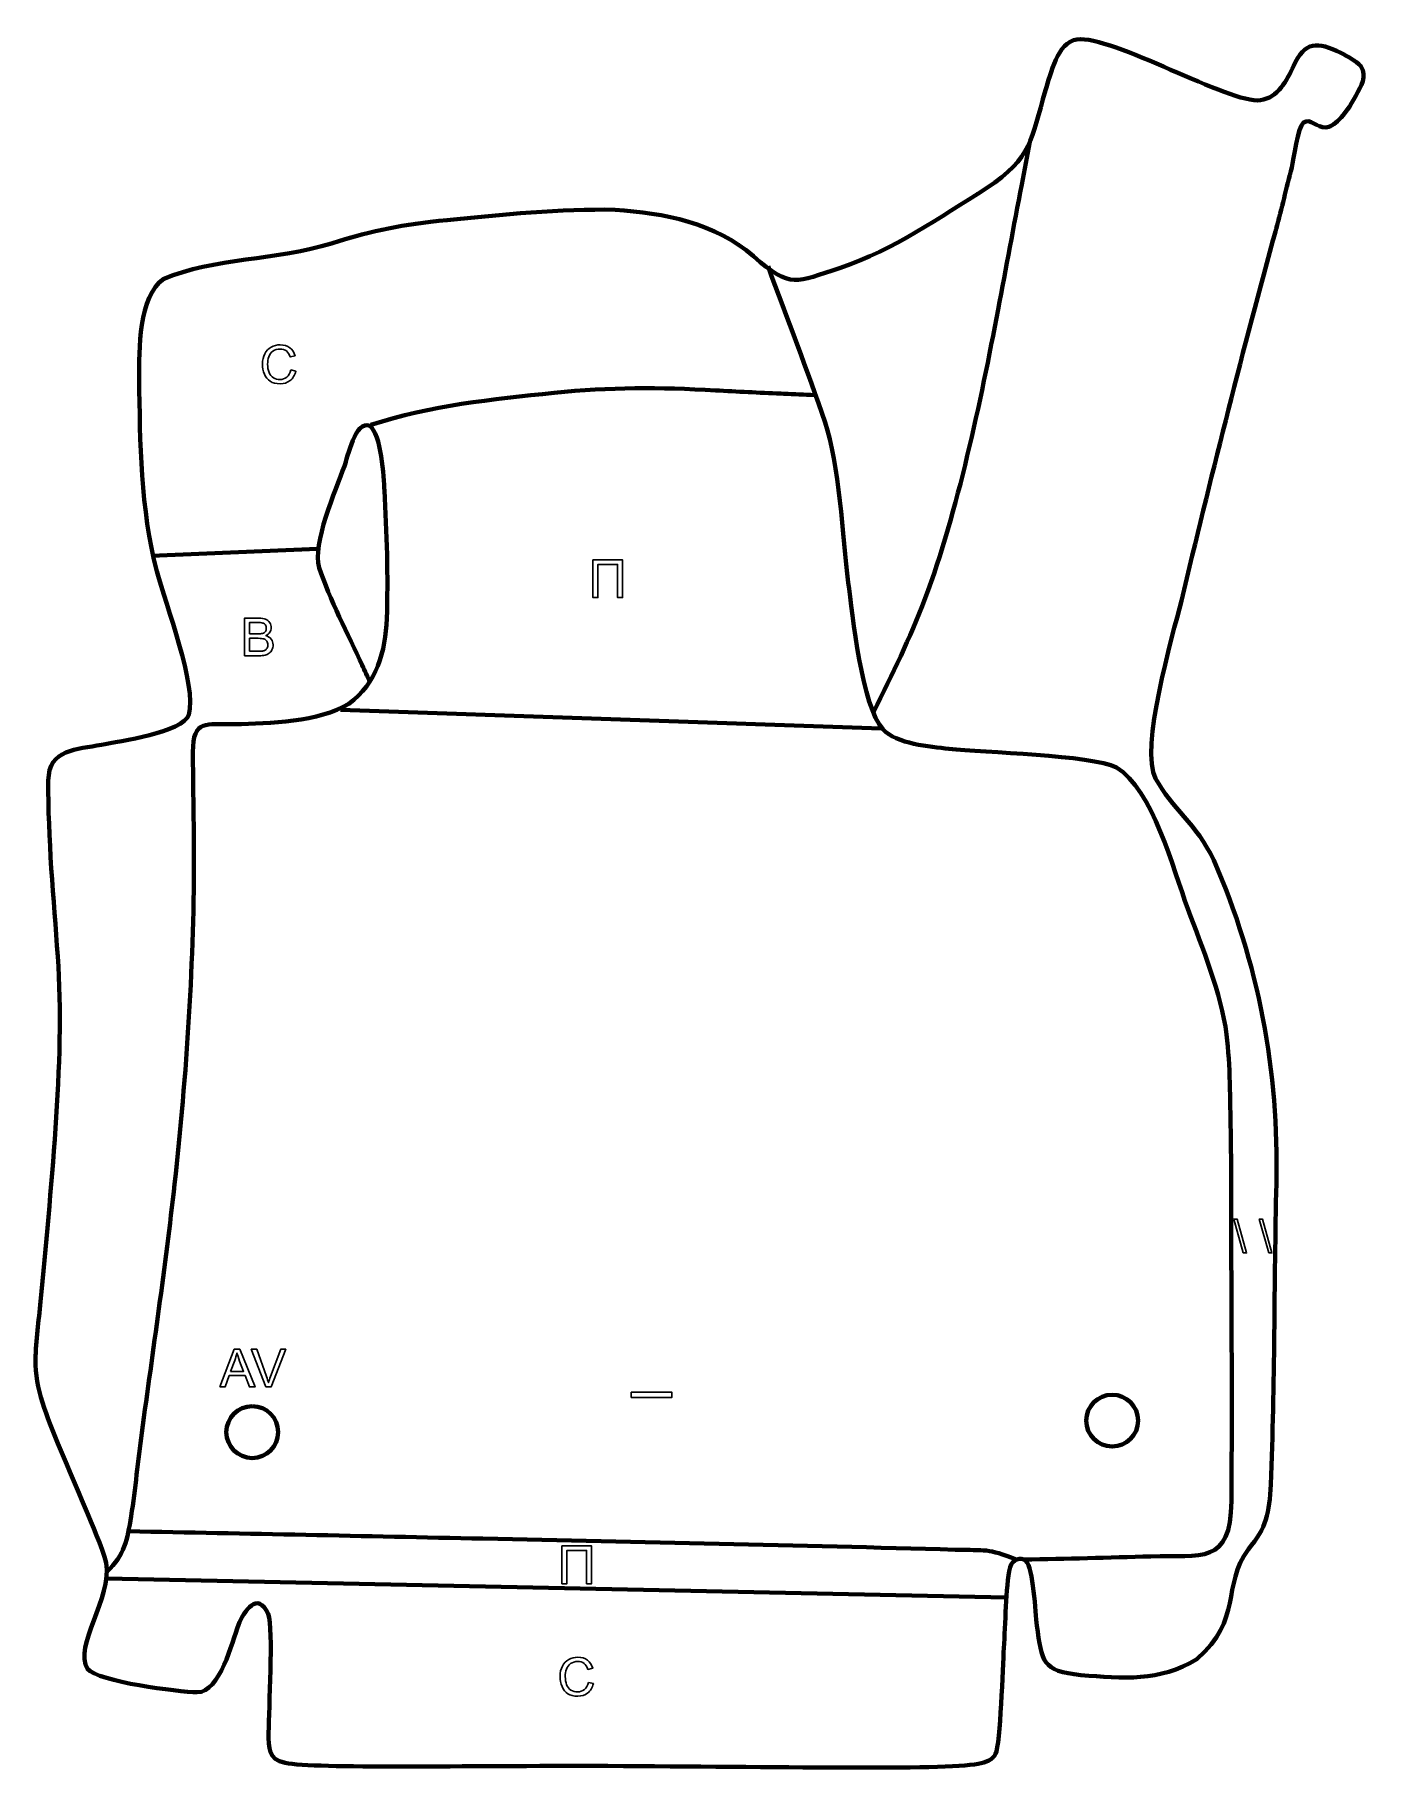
# Model space of a CAD drawing. Header units: millimetres. Extents: x 986 to 1628, y 34 to 872.
import ezdxf

# ---------------------------------------------------------------- set-up
doc = ezdxf.new("R2010")
doc.units = ezdxf.units.MM
doc.header["$MEASUREMENT"] = 0
doc.layers.add('layer 2', color=7, linetype='Continuous')
doc.layers.add('layer 3', color=7, linetype='Continuous')

msp = doc.modelspace()

# ---------------------------------------------------------------- linework, layer by layer
at = {"layer": 'layer 2', "color": 142, "lineweight": 200}
for centre in [(1090.6078, 197.5812), (1505.3421, 203.1373)]:
    msp.add_ellipse(centre, major_axis=(0, 12.5), ratio=1, dxfattribs=at)
at = {"layer": 'layer 2', "color": 142, "lineweight": 158}
for points, knots in [([(1390.2337, 544.8831), (1399.642, 563.9477), (1407.5116, 579.8003), (1415.1023, 599.839), (1415.1023, 599.839), (1430.894, 641.6316), (1441.9246, 695.1423), (1450.3437, 739.1391), (1450.3437, 739.1391), (1454.1897, 759.2376), (1457.8786, 779.3658), (1461.7023, 799.4687), (1461.7023, 799.4687), (1463.0128, 806.3262), (1464.3233, 813.1838), (1465.6338, 820.0414)], [0, 0, 0, 0, 0.2, 0.2, 0.2, 0.2, 0.4, 0.4, 0.4, 0.4, 0.6, 0.6, 0.6, 0.6, 1, 1, 1, 1]), ([(1339.3851, 760.019), (1348.4254, 734.969), (1358.4455, 709.8002), (1366.9158, 684.626), (1366.9158, 684.626), (1373.5375, 664.9461), (1375.4455, 629.4867), (1378.0724, 607.5489), (1378.0724, 607.5489), (1379.9139, 592.171), (1384.8504, 547.3782), (1394.728, 536.68), (1394.728, 536.68), (1401.3143, 529.5467), (1417.3983, 528.3096), (1426.6214, 527.2551), (1426.6214, 527.2551), (1443.1424, 525.3662), (1495.2879, 524.3669), (1507.3621, 518.1906), (1507.3621, 518.1906), (1524.9963, 507.9067), (1534.7171, 469.118), (1541.8298, 450.0778), (1541.8298, 450.0778), (1548.9531, 431.0096), (1557.7682, 409.6387), (1560.54, 389.4043), (1560.54, 389.4043), (1562.2934, 374.24), (1562.2417, 357.998), (1562.4987, 342.69), (1562.4987, 342.69), (1562.9083, 319.6449), (1562.7207, 296.5864), (1562.8247, 273.5378), (1562.8247, 273.5378), (1563.0137, 237.0879), (1563.1243, 200.6448), (1562.8281, 164.1949), (1562.8281, 164.1949), (1562.5655, 133.287), (1548.4024, 138.3876), (1524.0231, 137.6238), (1524.0231, 137.6238), (1503.6313, 136.985), (1483.2443, 136.517), (1462.8482, 136.062)], [0, 0, 0, 0, 0.07692308, 0.07692308, 0.07692308, 0.07692308, 0.15384615, 0.15384615, 0.15384615, 0.15384615, 0.23076923, 0.23076923, 0.23076923, 0.23076923, 0.30769231, 0.30769231, 0.30769231, 0.30769231, 0.38461538, 0.38461538, 0.38461538, 0.38461538, 0.46153846, 0.46153846, 0.46153846, 0.46153846, 0.53846154, 0.53846154, 0.53846154, 0.53846154, 0.61538462, 0.61538462, 0.61538462, 0.61538462, 0.69230769, 0.69230769, 0.69230769, 0.69230769, 0.76923077, 0.76923077, 0.76923077, 0.76923077, 0.84615385, 0.84615385, 0.84615385, 0.84615385, 1, 1, 1, 1]), ([(1147.8029, 683.5183), (1176.8864, 692.9109), (1206.0164, 695.842), (1236.2247, 698.9738), (1236.2247, 698.9738), (1263.2771, 701.7791), (1286.9435, 701.6929), (1314.033, 700.1363), (1314.033, 700.1363), (1324.521, 699.5233), (1334.9779, 699.061), (1345.4729, 698.6163), (1345.4729, 698.6163), (1345.4729, 698.6163), (1346.9764, 698.5526), (1346.9764, 698.5526), (1346.9764, 698.5526), (1351.9466, 698.3432), (1356.9169, 698.1337), (1361.8872, 697.9243)], [0, 0, 0, 0, 0.16666667, 0.16666667, 0.16666667, 0.16666667, 0.33333333, 0.33333333, 0.33333333, 0.33333333, 0.5, 0.5, 0.5, 0.5, 0.66666667, 0.66666667, 0.66666667, 0.66666667, 1, 1, 1, 1]), ([(1020.5374, 130.1789), (1029.1837, 138.6874), (1030.3172, 145.3263), (1032.1935, 157.0982), (1032.1935, 157.0982), (1034.2645, 170.0922), (1035.5043, 183.9595), (1037.3121, 197.1725), (1037.3121, 197.1725), (1042.7873, 237.1902), (1048.645, 277.116), (1053.162, 317.2613), (1053.162, 317.2613), (1058.951, 369.4346), (1062.7217, 426.3837), (1062.4707, 479.0206), (1062.4707, 479.0206), (1062.4385, 494.5873), (1062.0076, 510.1997), (1061.9822, 525.6957), (1061.9822, 525.6957), (1061.9563, 541.4674), (1068.2737, 538.9362), (1082.2004, 539.1287), (1082.2004, 539.1287), (1098.7877, 539.3579), (1122.8389, 540.2111), (1137.1838, 548.9796), (1137.1838, 548.9796), (1150.6973, 558.9658), (1154.9111, 574.047), (1155.4908, 590.1163), (1155.4908, 590.1163), (1156.2004, 609.7846), (1155.4499, 632.1045), (1154.3732, 651.8555), (1154.3732, 651.8555), (1153.9722, 657.9781), (1152.8565, 679.4237), (1147.2595, 682.9866), (1147.2595, 682.9866), (1140.5164, 686.2368), (1136.4529, 667.6568), (1135.0765, 663.6419), (1135.0765, 663.6419), (1130.8881, 651.973), (1119.3486, 626.1424), (1122.9248, 614.5958), (1122.9248, 614.5958), (1127.7172, 599.6731), (1136.9782, 582.2189), (1143.6244, 567.5534), (1143.6244, 567.5534), (1144.8809, 564.7808), (1146.1369, 562.008), (1147.393, 559.2353)], [0, 0, 0, 0, 0.06666667, 0.06666667, 0.06666667, 0.06666667, 0.13333333, 0.13333333, 0.13333333, 0.13333333, 0.2, 0.2, 0.2, 0.2, 0.26666667, 0.26666667, 0.26666667, 0.26666667, 0.33333333, 0.33333333, 0.33333333, 0.33333333, 0.4, 0.4, 0.4, 0.4, 0.46666667, 0.46666667, 0.46666667, 0.46666667, 0.53333333, 0.53333333, 0.53333333, 0.53333333, 0.6, 0.6, 0.6, 0.6, 0.66666667, 0.66666667, 0.66666667, 0.66666667, 0.73333333, 0.73333333, 0.73333333, 0.73333333, 0.8, 0.8, 0.8, 0.8, 0.86666667, 0.86666667, 0.86666667, 0.86666667, 1, 1, 1, 1]), ([(1459.0976, 136.0466), (1445.0704, 141.6766), (1444.5618, 140.4009), (1429.5821, 140.8356), (1429.5821, 140.8356), (1353.6136, 143.0398), (1277.8416, 144.5763), (1201.8703, 146.2013), (1201.8703, 146.2013), (1144.9184, 147.4217), (1087.9649, 148.6111), (1031.0114, 149.7573)], [0, 0, 0, 0, 0.25, 0.25, 0.25, 0.25, 0.5, 0.5, 0.5, 0.5, 1, 1, 1, 1])]:
    msp.add_open_spline(points, degree=3, knots=knots, dxfattribs=at)
at = {"layer": 'layer 2', "color": 142}
for points, knots in [([(1109.1836, 710.01), (1109.1836, 710.01), (1111.5966, 709.4004), (1111.5966, 709.4004), (1111.5966, 709.4004), (1111.0928, 707.4235), (1110.1869, 705.9206), (1108.8788, 704.8835), (1108.8788, 704.8835), (1107.5707, 703.8463), (1105.9705, 703.3256), (1104.0782, 703.3256), (1104.0782, 703.3256), (1102.1224, 703.3256), (1100.5307, 703.7235), (1099.303, 704.5236), (1099.303, 704.5236), (1098.0753, 705.3195), (1097.144, 706.4752), (1096.5048, 707.9865), (1096.5048, 707.9865), (1095.8655, 709.502), (1095.5438, 711.1234), (1095.5438, 712.8591), (1095.5438, 712.8591), (1095.5438, 714.7514), (1095.9036, 716.4024), (1096.6275, 717.8121), (1096.6275, 717.8121), (1097.3514, 719.2218), (1098.3801, 720.2928), (1099.7136, 721.0252), (1099.7136, 721.0252), (1101.0471, 721.7575), (1102.5161, 722.1216), (1104.1163, 722.1216), (1104.1163, 722.1216), (1105.9366, 722.1216), (1107.4649, 721.6602), (1108.701, 720.7331), (1108.701, 720.7331), (1109.9414, 719.806), (1110.805, 718.5063), (1111.2918, 716.8299), (1111.2918, 716.8299), (1111.2918, 716.8299), (1108.9296, 716.2711), (1108.9296, 716.2711), (1108.9296, 716.2711), (1108.5105, 717.5919), (1107.8967, 718.5571), (1107.0966, 719.1583), (1107.0966, 719.1583), (1106.2965, 719.7636), (1105.2889, 720.0642), (1104.074, 720.0642), (1104.074, 720.0642), (1102.6812, 720.0642), (1101.5128, 719.7298), (1100.5772, 719.0609), (1100.5772, 719.0609), (1099.6417, 718.392), (1098.9813, 717.4903), (1098.6045, 716.3643), (1098.6045, 716.3643), (1098.2235, 715.234), (1098.033, 714.0698), (1098.033, 712.8718), (1098.033, 712.8718), (1098.033, 711.3266), (1098.2574, 709.9762), (1098.7061, 708.8247), (1098.7061, 708.8247), (1099.1548, 707.669), (1099.8533, 706.8096), (1100.8016, 706.2381), (1100.8016, 706.2381), (1101.7499, 705.6666), (1102.7743, 705.383), (1103.8792, 705.383), (1103.8792, 705.383), (1105.2254, 705.383), (1106.36, 705.7725), (1107.2913, 706.5472), (1107.2913, 706.5472), (1108.2226, 707.3261), (1108.8534, 708.4776), (1109.1836, 710.01)], [0, 0, 0, 0, 0.04347826, 0.04347826, 0.04347826, 0.04347826, 0.08695652, 0.08695652, 0.08695652, 0.08695652, 0.13043478, 0.13043478, 0.13043478, 0.13043478, 0.17391304, 0.17391304, 0.17391304, 0.17391304, 0.2173913, 0.2173913, 0.2173913, 0.2173913, 0.26086957, 0.26086957, 0.26086957, 0.26086957, 0.30434783, 0.30434783, 0.30434783, 0.30434783, 0.34782609, 0.34782609, 0.34782609, 0.34782609, 0.39130435, 0.39130435, 0.39130435, 0.39130435, 0.43478261, 0.43478261, 0.43478261, 0.43478261, 0.47826087, 0.47826087, 0.47826087, 0.47826087, 0.52173913, 0.52173913, 0.52173913, 0.52173913, 0.56521739, 0.56521739, 0.56521739, 0.56521739, 0.60869565, 0.60869565, 0.60869565, 0.60869565, 0.65217391, 0.65217391, 0.65217391, 0.65217391, 0.69565217, 0.69565217, 0.69565217, 0.69565217, 0.73913043, 0.73913043, 0.73913043, 0.73913043, 0.7826087, 0.7826087, 0.7826087, 0.7826087, 0.82608696, 0.82608696, 0.82608696, 0.82608696, 0.86956522, 0.86956522, 0.86956522, 0.86956522, 0.91304348, 0.91304348, 0.91304348, 0.91304348, 1, 1, 1, 1]), ([(1254.9181, 618.365), (1254.9181, 618.365), (1269.1929, 618.365), (1269.1929, 618.365), (1269.1929, 618.365), (1269.1929, 618.365), (1269.1929, 600.1786), (1269.1929, 600.1786), (1269.1929, 600.1786), (1269.1929, 600.1786), (1266.7799, 600.1786), (1266.7799, 600.1786), (1266.7799, 600.1786), (1266.7799, 600.1786), (1266.7799, 616.2314), (1266.7799, 616.2314), (1266.7799, 616.2314), (1266.7799, 616.2314), (1257.3311, 616.2314), (1257.3311, 616.2314), (1257.3311, 616.2314), (1257.3311, 616.2314), (1257.3311, 600.1786), (1257.3311, 600.1786), (1257.3311, 600.1786), (1257.3311, 600.1786), (1254.9181, 600.1786), (1254.9181, 600.1786), (1254.9181, 600.1786), (1254.9181, 600.1786), (1254.9181, 618.365), (1254.9181, 618.365)], [0, 0, 0, 0, 0.11111111, 0.11111111, 0.11111111, 0.11111111, 0.22222222, 0.22222222, 0.22222222, 0.22222222, 0.33333333, 0.33333333, 0.33333333, 0.33333333, 0.44444444, 0.44444444, 0.44444444, 0.44444444, 0.55555556, 0.55555556, 0.55555556, 0.55555556, 0.66666667, 0.66666667, 0.66666667, 0.66666667, 0.77777778, 0.77777778, 0.77777778, 0.77777778, 1, 1, 1, 1]), ([(1086.9098, 572.1325), (1086.9098, 572.1325), (1086.9098, 590.3189), (1086.9098, 590.3189), (1086.9098, 590.3189), (1086.9098, 590.3189), (1093.7339, 590.3189), (1093.7339, 590.3189), (1093.7339, 590.3189), (1095.1225, 590.3189), (1096.2358, 590.1369), (1097.0783, 589.7686), (1097.0783, 589.7686), (1097.9165, 589.4003), (1098.5726, 588.833), (1099.0468, 588.0668), (1099.0468, 588.0668), (1099.5251, 587.3048), (1099.7622, 586.5047), (1099.7622, 585.6665), (1099.7622, 585.6665), (1099.7622, 584.8918), (1099.5505, 584.1594), (1099.1314, 583.4736), (1099.1314, 583.4736), (1098.7123, 582.7878), (1098.0773, 582.2332), (1097.2264, 581.8099), (1097.2264, 581.8099), (1098.3271, 581.4882), (1099.1738, 580.9378), (1099.7622, 580.1589), (1099.7622, 580.1589), (1100.3549, 579.3842), (1100.6512, 578.4656), (1100.6512, 577.4072), (1100.6512, 577.4072), (1100.6512, 576.5521), (1100.4692, 575.7605), (1100.1093, 575.0281), (1100.1093, 575.0281), (1099.7495, 574.2957), (1099.305, 573.7327), (1098.7758, 573.3348), (1098.7758, 573.3348), (1098.2467, 572.9411), (1097.582, 572.6405), (1096.7862, 572.4373), (1096.7862, 572.4373), (1095.9861, 572.2341), (1095.0082, 572.1325), (1093.8482, 572.1325), (1093.8482, 572.1325), (1093.8482, 572.1325), (1086.9098, 572.1325), (1086.9098, 572.1325)], [0, 0, 0, 0, 0.06666667, 0.06666667, 0.06666667, 0.06666667, 0.13333333, 0.13333333, 0.13333333, 0.13333333, 0.2, 0.2, 0.2, 0.2, 0.26666667, 0.26666667, 0.26666667, 0.26666667, 0.33333333, 0.33333333, 0.33333333, 0.33333333, 0.4, 0.4, 0.4, 0.4, 0.46666667, 0.46666667, 0.46666667, 0.46666667, 0.53333333, 0.53333333, 0.53333333, 0.53333333, 0.6, 0.6, 0.6, 0.6, 0.66666667, 0.66666667, 0.66666667, 0.66666667, 0.73333333, 0.73333333, 0.73333333, 0.73333333, 0.8, 0.8, 0.8, 0.8, 0.86666667, 0.86666667, 0.86666667, 0.86666667, 1, 1, 1, 1]), ([(1089.3228, 582.6735), (1089.3228, 582.6735), (1093.2556, 582.6735), (1093.2556, 582.6735), (1093.2556, 582.6735), (1094.3224, 582.6735), (1095.0886, 582.7455), (1095.55, 582.8852), (1095.55, 582.8852), (1096.1639, 583.0672), (1096.6253, 583.372), (1096.9343, 583.7953), (1096.9343, 583.7953), (1097.2434, 584.2187), (1097.4, 584.7478), (1097.4, 585.3871), (1097.4, 585.3871), (1097.4, 585.9924), (1097.2561, 586.5258), (1096.964, 586.983), (1096.964, 586.983), (1096.6761, 587.4445), (1096.2612, 587.762), (1095.7236, 587.9313), (1095.7236, 587.9313), (1095.186, 588.1006), (1094.2631, 588.1853), (1092.9592, 588.1853), (1092.9592, 588.1853), (1092.9592, 588.1853), (1089.3228, 588.1853), (1089.3228, 588.1853), (1089.3228, 588.1853), (1089.3228, 588.1853), (1089.3228, 582.6735), (1089.3228, 582.6735)], [0, 0, 0, 0, 0.1, 0.1, 0.1, 0.1, 0.2, 0.2, 0.2, 0.2, 0.3, 0.3, 0.3, 0.3, 0.4, 0.4, 0.4, 0.4, 0.5, 0.5, 0.5, 0.5, 0.6, 0.6, 0.6, 0.6, 0.7, 0.7, 0.7, 0.7, 0.8, 0.8, 0.8, 0.8, 1, 1, 1, 1]), ([(1089.3228, 574.2661), (1089.3228, 574.2661), (1093.8525, 574.2661), (1093.8525, 574.2661), (1093.8525, 574.2661), (1094.6314, 574.2661), (1095.1775, 574.2957), (1095.495, 574.355), (1095.495, 574.355), (1096.0453, 574.4524), (1096.511, 574.6175), (1096.8835, 574.8503), (1096.8835, 574.8503), (1097.2561, 575.0831), (1097.5609, 575.4218), (1097.8022, 575.8663), (1097.8022, 575.8663), (1098.0435, 576.3108), (1098.162, 576.823), (1098.162, 577.403), (1098.162, 577.403), (1098.162, 578.0846), (1097.9884, 578.673), (1097.6371, 579.1768), (1097.6371, 579.1768), (1097.2899, 579.6805), (1096.8073, 580.0319), (1096.1893, 580.2351), (1096.1893, 580.2351), (1095.5754, 580.4383), (1094.6864, 580.5399), (1093.5307, 580.5399), (1093.5307, 580.5399), (1093.5307, 580.5399), (1089.3228, 580.5399), (1089.3228, 580.5399), (1089.3228, 580.5399), (1089.3228, 580.5399), (1089.3228, 574.2661), (1089.3228, 574.2661)], [0, 0, 0, 0, 0.09090909, 0.09090909, 0.09090909, 0.09090909, 0.18181818, 0.18181818, 0.18181818, 0.18181818, 0.27272727, 0.27272727, 0.27272727, 0.27272727, 0.36363636, 0.36363636, 0.36363636, 0.36363636, 0.45454545, 0.45454545, 0.45454545, 0.45454545, 0.54545455, 0.54545455, 0.54545455, 0.54545455, 0.63636364, 0.63636364, 0.63636364, 0.63636364, 0.72727273, 0.72727273, 0.72727273, 0.72727273, 0.81818182, 0.81818182, 0.81818182, 0.81818182, 1, 1, 1, 1]), ([(1568.5853, 284.0051), (1568.5853, 284.0051), (1564.0178, 300.3334), (1564.0178, 300.3334), (1564.0178, 300.3334), (1564.0178, 300.3334), (1565.5697, 300.3334), (1565.5697, 300.3334), (1565.5697, 300.3334), (1565.5697, 300.3334), (1570.1372, 284.0051), (1570.1372, 284.0051), (1570.1372, 284.0051), (1570.1372, 284.0051), (1568.5853, 284.0051), (1568.5853, 284.0051)], [0, 0, 0, 0, 0.2, 0.2, 0.2, 0.2, 0.4, 0.4, 0.4, 0.4, 0.6, 0.6, 0.6, 0.6, 1, 1, 1, 1]), ([(1580.8461, 284.0051), (1580.8461, 284.0051), (1576.2786, 300.3334), (1576.2786, 300.3334), (1576.2786, 300.3334), (1576.2786, 300.3334), (1577.8305, 300.3334), (1577.8305, 300.3334), (1577.8305, 300.3334), (1577.8305, 300.3334), (1582.398, 284.0051), (1582.398, 284.0051), (1582.398, 284.0051), (1582.398, 284.0051), (1580.8461, 284.0051), (1580.8461, 284.0051)], [0, 0, 0, 0, 0.2, 0.2, 0.2, 0.2, 0.4, 0.4, 0.4, 0.4, 0.6, 0.6, 0.6, 0.6, 1, 1, 1, 1]), ([(1074.9595, 219.378), (1074.9595, 219.378), (1081.936, 237.5644), (1081.936, 237.5644), (1081.936, 237.5644), (1081.936, 237.5644), (1084.5819, 237.5644), (1084.5819, 237.5644), (1084.5819, 237.5644), (1084.5819, 237.5644), (1091.986, 219.378), (1091.986, 219.378), (1091.986, 219.378), (1091.986, 219.378), (1089.247, 219.378), (1089.247, 219.378), (1089.247, 219.378), (1089.247, 219.378), (1087.143, 224.8898), (1087.143, 224.8898), (1087.143, 224.8898), (1087.143, 224.8898), (1079.4849, 224.8898), (1079.4849, 224.8898), (1079.4849, 224.8898), (1079.4849, 224.8898), (1077.5122, 219.378), (1077.5122, 219.378), (1077.5122, 219.378), (1077.5122, 219.378), (1074.9595, 219.378), (1074.9595, 219.378)], [0, 0, 0, 0, 0.11111111, 0.11111111, 0.11111111, 0.11111111, 0.22222222, 0.22222222, 0.22222222, 0.22222222, 0.33333333, 0.33333333, 0.33333333, 0.33333333, 0.44444444, 0.44444444, 0.44444444, 0.44444444, 0.55555556, 0.55555556, 0.55555556, 0.55555556, 0.66666667, 0.66666667, 0.66666667, 0.66666667, 0.77777778, 0.77777778, 0.77777778, 0.77777778, 1, 1, 1, 1]), ([(1080.1919, 226.8456), (1080.1919, 226.8456), (1086.3895, 226.8456), (1086.3895, 226.8456), (1086.3895, 226.8456), (1086.3895, 226.8456), (1084.493, 231.8875), (1084.493, 231.8875), (1084.493, 231.8875), (1083.9215, 233.42), (1083.4897, 234.6857), (1083.1891, 235.6848), (1083.1891, 235.6848), (1082.9393, 234.4995), (1082.6049, 233.3353), (1082.1858, 232.1838), (1082.1858, 232.1838), (1082.1858, 232.1838), (1080.1919, 226.8456), (1080.1919, 226.8456)], [0, 0, 0, 0, 0.16666667, 0.16666667, 0.16666667, 0.16666667, 0.33333333, 0.33333333, 0.33333333, 0.33333333, 0.5, 0.5, 0.5, 0.5, 0.66666667, 0.66666667, 0.66666667, 0.66666667, 1, 1, 1, 1]), ([(1097.193, 219.378), (1097.193, 219.378), (1090.1657, 237.5644), (1090.1657, 237.5644), (1090.1657, 237.5644), (1090.1657, 237.5644), (1092.7734, 237.5644), (1092.7734, 237.5644), (1092.7734, 237.5644), (1092.7734, 237.5644), (1097.4978, 224.3479), (1097.4978, 224.3479), (1097.4978, 224.3479), (1097.8746, 223.2896), (1098.1963, 222.299), (1098.4503, 221.3719), (1098.4503, 221.3719), (1098.7297, 222.3667), (1099.0557, 223.3573), (1099.4282, 224.3479), (1099.4282, 224.3479), (1099.4282, 224.3479), (1104.3304, 237.5644), (1104.3304, 237.5644), (1104.3304, 237.5644), (1104.3304, 237.5644), (1106.7857, 237.5644), (1106.7857, 237.5644), (1106.7857, 237.5644), (1106.7857, 237.5644), (1099.6949, 219.378), (1099.6949, 219.378), (1099.6949, 219.378), (1099.6949, 219.378), (1097.193, 219.378), (1097.193, 219.378)], [0, 0, 0, 0, 0.1, 0.1, 0.1, 0.1, 0.2, 0.2, 0.2, 0.2, 0.3, 0.3, 0.3, 0.3, 0.4, 0.4, 0.4, 0.4, 0.5, 0.5, 0.5, 0.5, 0.6, 0.6, 0.6, 0.6, 0.7, 0.7, 0.7, 0.7, 0.8, 0.8, 0.8, 0.8, 1, 1, 1, 1]), ([(1273.4322, 214.3185), (1273.4322, 214.3185), (1273.4322, 216.8233), (1273.4322, 216.8233), (1273.4322, 216.8233), (1273.4322, 216.8233), (1293.0114, 216.8233), (1293.0114, 216.8233), (1293.0114, 216.8233), (1293.0114, 216.8233), (1293.0114, 214.3185), (1293.0114, 214.3185), (1293.0114, 214.3185), (1293.0114, 214.3185), (1273.4322, 214.3185), (1273.4322, 214.3185)], [0, 0, 0, 0, 0.2, 0.2, 0.2, 0.2, 0.4, 0.4, 0.4, 0.4, 0.6, 0.6, 0.6, 0.6, 1, 1, 1, 1]), ([(1239.9688, 142.6432), (1239.9688, 142.6432), (1254.2436, 142.6432), (1254.2436, 142.6432), (1254.2436, 142.6432), (1254.2436, 142.6432), (1254.2436, 124.4568), (1254.2436, 124.4568), (1254.2436, 124.4568), (1254.2436, 124.4568), (1251.8306, 124.4568), (1251.8306, 124.4568), (1251.8306, 124.4568), (1251.8306, 124.4568), (1251.8306, 140.5096), (1251.8306, 140.5096), (1251.8306, 140.5096), (1251.8306, 140.5096), (1242.3818, 140.5096), (1242.3818, 140.5096), (1242.3818, 140.5096), (1242.3818, 140.5096), (1242.3818, 124.4568), (1242.3818, 124.4568), (1242.3818, 124.4568), (1242.3818, 124.4568), (1239.9688, 124.4568), (1239.9688, 124.4568), (1239.9688, 124.4568), (1239.9688, 124.4568), (1239.9688, 142.6432), (1239.9688, 142.6432)], [0, 0, 0, 0, 0.11111111, 0.11111111, 0.11111111, 0.11111111, 0.22222222, 0.22222222, 0.22222222, 0.22222222, 0.33333333, 0.33333333, 0.33333333, 0.33333333, 0.44444444, 0.44444444, 0.44444444, 0.44444444, 0.55555556, 0.55555556, 0.55555556, 0.55555556, 0.66666667, 0.66666667, 0.66666667, 0.66666667, 0.77777778, 0.77777778, 0.77777778, 0.77777778, 1, 1, 1, 1]), ([(1252.7194, 76.8615), (1252.7194, 76.8615), (1255.1324, 76.2519), (1255.1324, 76.2519), (1255.1324, 76.2519), (1254.6286, 74.275), (1253.7227, 72.7721), (1252.4146, 71.735), (1252.4146, 71.735), (1251.1065, 70.6978), (1249.5063, 70.1771), (1247.614, 70.1771), (1247.614, 70.1771), (1245.6582, 70.1771), (1244.0665, 70.575), (1242.8388, 71.3751), (1242.8388, 71.3751), (1241.6111, 72.171), (1240.6798, 73.3267), (1240.0406, 74.838), (1240.0406, 74.838), (1239.4013, 76.3535), (1239.0796, 77.9749), (1239.0796, 79.7106), (1239.0796, 79.7106), (1239.0796, 81.6029), (1239.4394, 83.2539), (1240.1633, 84.6636), (1240.1633, 84.6636), (1240.8872, 86.0733), (1241.9159, 87.1443), (1243.2494, 87.8767), (1243.2494, 87.8767), (1244.5829, 88.609), (1246.0519, 88.9731), (1247.6521, 88.9731), (1247.6521, 88.9731), (1249.4724, 88.9731), (1251.0007, 88.5117), (1252.2368, 87.5846), (1252.2368, 87.5846), (1253.4772, 86.6575), (1254.3408, 85.3578), (1254.8276, 83.6814), (1254.8276, 83.6814), (1254.8276, 83.6814), (1252.4654, 83.1226), (1252.4654, 83.1226), (1252.4654, 83.1226), (1252.0463, 84.4434), (1251.4325, 85.4086), (1250.6324, 86.0098), (1250.6324, 86.0098), (1249.8323, 86.6151), (1248.8247, 86.9157), (1247.6098, 86.9157), (1247.6098, 86.9157), (1246.217, 86.9157), (1245.0486, 86.5813), (1244.113, 85.9124), (1244.113, 85.9124), (1243.1775, 85.2435), (1242.5171, 84.3418), (1242.1403, 83.2158), (1242.1403, 83.2158), (1241.7593, 82.0855), (1241.5688, 80.9213), (1241.5688, 79.7233), (1241.5688, 79.7233), (1241.5688, 78.1781), (1241.7932, 76.8277), (1242.2419, 75.6762), (1242.2419, 75.6762), (1242.6906, 74.5205), (1243.3891, 73.6611), (1244.3374, 73.0896), (1244.3374, 73.0896), (1245.2857, 72.5181), (1246.3101, 72.2345), (1247.415, 72.2345), (1247.415, 72.2345), (1248.7612, 72.2345), (1249.8958, 72.624), (1250.8271, 73.3987), (1250.8271, 73.3987), (1251.7584, 74.1776), (1252.3892, 75.3291), (1252.7194, 76.8615)], [0, 0, 0, 0, 0.04347826, 0.04347826, 0.04347826, 0.04347826, 0.08695652, 0.08695652, 0.08695652, 0.08695652, 0.13043478, 0.13043478, 0.13043478, 0.13043478, 0.17391304, 0.17391304, 0.17391304, 0.17391304, 0.2173913, 0.2173913, 0.2173913, 0.2173913, 0.26086957, 0.26086957, 0.26086957, 0.26086957, 0.30434783, 0.30434783, 0.30434783, 0.30434783, 0.34782609, 0.34782609, 0.34782609, 0.34782609, 0.39130435, 0.39130435, 0.39130435, 0.39130435, 0.43478261, 0.43478261, 0.43478261, 0.43478261, 0.47826087, 0.47826087, 0.47826087, 0.47826087, 0.52173913, 0.52173913, 0.52173913, 0.52173913, 0.56521739, 0.56521739, 0.56521739, 0.56521739, 0.60869565, 0.60869565, 0.60869565, 0.60869565, 0.65217391, 0.65217391, 0.65217391, 0.65217391, 0.69565217, 0.69565217, 0.69565217, 0.69565217, 0.73913043, 0.73913043, 0.73913043, 0.73913043, 0.7826087, 0.7826087, 0.7826087, 0.7826087, 0.82608696, 0.82608696, 0.82608696, 0.82608696, 0.86956522, 0.86956522, 0.86956522, 0.86956522, 0.91304348, 0.91304348, 0.91304348, 0.91304348, 1, 1, 1, 1])]:
    msp.add_open_spline(points, degree=3, knots=knots, dxfattribs=at)
at = {"layer": 'layer 2', "color": 142, "lineweight": 158}
for points in [[(1122.1027, 623.7478), (1122.1027, 623.7478), (1041.9913, 620.3189), (1041.9913, 620.3189)], [(1133.1404, 545.971), (1133.1404, 545.971), (1393.966, 536.9662), (1393.966, 536.9662)], [(1454.3507, 117.7512), (1454.3507, 117.7512), (1020.375, 126.9397), (1020.375, 126.9397)]]:
    msp.add_open_spline(points, degree=3, dxfattribs=at)
at = {"layer": 'layer 3', "color": 242, "lineweight": 158}
msp.add_open_spline([(1582.8864, 772.4202), (1567.0286, 714.4829), (1552.7536, 656.9864), (1538.7163, 598.6055), (1538.7163, 598.6055), (1534.451, 581.3544), (1518.4901, 527.2926), (1526.3027, 512.8878), (1526.3027, 512.8878), (1534.0716, 498.5635), (1546.1219, 490.9447), (1554.315, 473.5399), (1554.315, 473.5399), (1575.9314, 424.284), (1585.8825, 371.2138), (1584.5392, 317.5128), (1584.5392, 317.5128), (1583.4257, 269.1853), (1583.8044, 220.5852), (1581.8591, 172.324), (1581.8591, 172.324), (1581.0926, 158.6003), (1579.9198, 151.4365), (1571.0182, 141.1485), (1571.0182, 141.1485), (1558.0188, 123.1568), (1568.3323, 107.3374), (1546.2164, 88.091), (1546.2164, 88.091), (1528.0485, 77.0042), (1510.5588, 78.7786), (1490.2597, 80.3456), (1490.2597, 80.3456), (1471.4353, 82.4197), (1471.5029, 86.6897), (1469.0297, 104.3622), (1469.0297, 104.3622), (1468.3146, 110.2494), (1467.3168, 132.1871), (1463.6726, 135.5028), (1463.6726, 135.5028), (1461.4583, 137.5175), (1457.0633, 136.3007), (1456.1002, 132.43), (1456.1002, 132.43), (1453.9435, 122.4022), (1453.9019, 104.7628), (1453.0827, 93.3028), (1453.0827, 93.3028), (1452.5832, 84.77), (1451.4679, 47.1303), (1449.1327, 42.2935), (1449.1327, 42.2935), (1447.8597, 39.6567), (1444.6438, 38.2323), (1440.6607, 37.5038), (1440.6607, 37.5038), (1423.8588, 34.4309), (1342.3272, 36.2116), (1262.1212, 36.5007), (1262.1212, 36.5007), (1191.7667, 36.7542), (1121.7608, 35.1284), (1106.4354, 37.9759), (1106.4354, 37.9759), (1098.2065, 39.9538), (1098.5193, 44.9795), (1098.5147, 52.7115), (1098.5147, 52.7115), (1098.5082, 63.9251), (1100.9553, 102.3064), (1098.2797, 109.8474), (1098.2797, 109.8474), (1093.1868, 121.1887), (1086.6507, 111.196), (1083.9192, 104.5878), (1083.9192, 104.5878), (1080.7684, 96.2239), (1075.1448, 71.9238), (1064.0367, 72.0904), (1064.0367, 72.0904), (1054.9884, 72.226), (1016.1921, 77.1049), (1011.1299, 83.3252), (1011.1299, 83.3252), (1004.2311, 94.4243), (1023.2638, 117.7126), (1020.1458, 134.4405), (1020.1458, 134.4405), (1020.1458, 134.4405), (1019.3779, 137.4611), (1019.3779, 137.4611), (1019.3779, 137.4611), (1013.0088, 155.572), (1004.1378, 174.027), (996.8923, 192.0886), (996.8923, 192.0886), (991.8484, 204.662), (985.6951, 218.7805), (986.0366, 232.5166), (986.0366, 232.5166), (986.2675, 241.8067), (987.6296, 251.2865), (988.5197, 260.5547), (988.5197, 260.5547), (993.1379, 312.4035), (1000.4155, 376.0919), (996.8041, 427.1124), (996.8041, 427.1124), (994.8553, 454.5183), (992.01, 484.6064), (992.2518, 511.9193), (992.2518, 511.9193), (992.3867, 527.1632), (1005.9494, 526.9269), (1017.9078, 529.1683), (1017.9078, 529.1683), (1026.3921, 530.7283), (1057.2234, 535.2169), (1060.0608, 543.6355), (1060.0608, 543.6355), (1064.0102, 557.7517), (1048.8286, 596.5745), (1044.5949, 612.8677), (1044.5949, 612.8677), (1036.7671, 642.9924), (1036.4002, 675.0025), (1036.0728, 705.989), (1036.0728, 705.989), (1035.9326, 719.2663), (1035.8539, 745.6178), (1047.8991, 754.0286), (1047.8991, 754.0286), (1071.4674, 763.9088), (1102.9863, 763.0847), (1128.8837, 771.0861), (1128.8837, 771.0861), (1150.3408, 777.7156), (1162.1771, 780.0085), (1184.6105, 782.3233), (1184.6105, 782.3233), (1210.3546, 784.8954), (1239.8604, 787.8542), (1265.5905, 787.2813), (1265.5905, 787.2813), (1289.1681, 785.637), (1314.1259, 781.0299), (1332.2819, 764.835), (1332.2819, 764.835), (1350.8983, 748.9641), (1352.2574, 752.2241), (1374.3925, 759.3377), (1374.3925, 759.3377), (1400.2528, 768.1251), (1421.8653, 783.3808), (1444.7992, 797.7384), (1444.7992, 797.7384), (1467.0054, 812.5075), (1466.0919, 821.091), (1473.2374, 844.9762), (1473.2374, 844.9762), (1475.4898, 852.5052), (1478.9927, 868.1874), (1488.3131, 869.4544), (1488.3131, 869.4544), (1505.187, 871.7483), (1562.5134, 838.0662), (1576.8725, 840.1448), (1576.8725, 840.1448), (1585.3313, 841.3692), (1589.5554, 849.6514), (1592.7589, 856.5276), (1592.7589, 856.5276), (1598.4436, 868.7292), (1604.2647, 868.4814), (1615.6645, 862.9424), (1615.6645, 862.9424), (1619.1298, 861.2587), (1622.5161, 859.2787), (1625.3072, 856.5998), (1625.3072, 856.5998), (1628.3841, 851.2304), (1625.5961, 847.3415), (1622.853, 842.2702), (1622.853, 842.2702), (1617.242, 831.8969), (1612.1032, 827.2676), (1608.3206, 827.0028), (1608.3206, 827.0028), (1604.2646, 826.7188), (1600.7039, 831.7127), (1597.6861, 829.4001), (1597.6861, 829.4001), (1594.9032, 827.2674), (1592.8882, 811.3797), (1591.9525, 807.7156), (1591.9525, 807.7156), (1589.4221, 797.8074), (1587.0674, 787.9644), (1584.416, 778.0606), (1584.416, 778.0606), (1584.416, 778.0606), (1584.0606, 776.733), (1584.0606, 776.733), (1584.0606, 776.733), (1583.6711, 775.2948), (1583.2791, 773.8575), (1582.8864, 772.4202)], degree=3, knots=[0, 0, 0, 0, 0.01886792, 0.01886792, 0.01886792, 0.01886792, 0.03773585, 0.03773585, 0.03773585, 0.03773585, 0.05660377, 0.05660377, 0.05660377, 0.05660377, 0.0754717, 0.0754717, 0.0754717, 0.0754717, 0.09433962, 0.09433962, 0.09433962, 0.09433962, 0.11320755, 0.11320755, 0.11320755, 0.11320755, 0.13207547, 0.13207547, 0.13207547, 0.13207547, 0.1509434, 0.1509434, 0.1509434, 0.1509434, 0.16981132, 0.16981132, 0.16981132, 0.16981132, 0.18867925, 0.18867925, 0.18867925, 0.18867925, 0.20754717, 0.20754717, 0.20754717, 0.20754717, 0.22641509, 0.22641509, 0.22641509, 0.22641509, 0.24528302, 0.24528302, 0.24528302, 0.24528302, 0.26415094, 0.26415094, 0.26415094, 0.26415094, 0.28301887, 0.28301887, 0.28301887, 0.28301887, 0.30188679, 0.30188679, 0.30188679, 0.30188679, 0.32075472, 0.32075472, 0.32075472, 0.32075472, 0.33962264, 0.33962264, 0.33962264, 0.33962264, 0.35849057, 0.35849057, 0.35849057, 0.35849057, 0.37735849, 0.37735849, 0.37735849, 0.37735849, 0.39622642, 0.39622642, 0.39622642, 0.39622642, 0.41509434, 0.41509434, 0.41509434, 0.41509434, 0.43396226, 0.43396226, 0.43396226, 0.43396226, 0.45283019, 0.45283019, 0.45283019, 0.45283019, 0.47169811, 0.47169811, 0.47169811, 0.47169811, 0.49056604, 0.49056604, 0.49056604, 0.49056604, 0.50943396, 0.50943396, 0.50943396, 0.50943396, 0.52830189, 0.52830189, 0.52830189, 0.52830189, 0.54716981, 0.54716981, 0.54716981, 0.54716981, 0.56603774, 0.56603774, 0.56603774, 0.56603774, 0.58490566, 0.58490566, 0.58490566, 0.58490566, 0.60377358, 0.60377358, 0.60377358, 0.60377358, 0.62264151, 0.62264151, 0.62264151, 0.62264151, 0.64150943, 0.64150943, 0.64150943, 0.64150943, 0.66037736, 0.66037736, 0.66037736, 0.66037736, 0.67924528, 0.67924528, 0.67924528, 0.67924528, 0.69811321, 0.69811321, 0.69811321, 0.69811321, 0.71698113, 0.71698113, 0.71698113, 0.71698113, 0.73584906, 0.73584906, 0.73584906, 0.73584906, 0.75471698, 0.75471698, 0.75471698, 0.75471698, 0.77358491, 0.77358491, 0.77358491, 0.77358491, 0.79245283, 0.79245283, 0.79245283, 0.79245283, 0.81132075, 0.81132075, 0.81132075, 0.81132075, 0.83018868, 0.83018868, 0.83018868, 0.83018868, 0.8490566, 0.8490566, 0.8490566, 0.8490566, 0.86792453, 0.86792453, 0.86792453, 0.86792453, 0.88679245, 0.88679245, 0.88679245, 0.88679245, 0.90566038, 0.90566038, 0.90566038, 0.90566038, 0.9245283, 0.9245283, 0.9245283, 0.9245283, 0.94339623, 0.94339623, 0.94339623, 0.94339623, 0.96226415, 0.96226415, 0.96226415, 0.96226415, 1, 1, 1, 1], dxfattribs=at)

doc.saveas('drawing.dxf')
